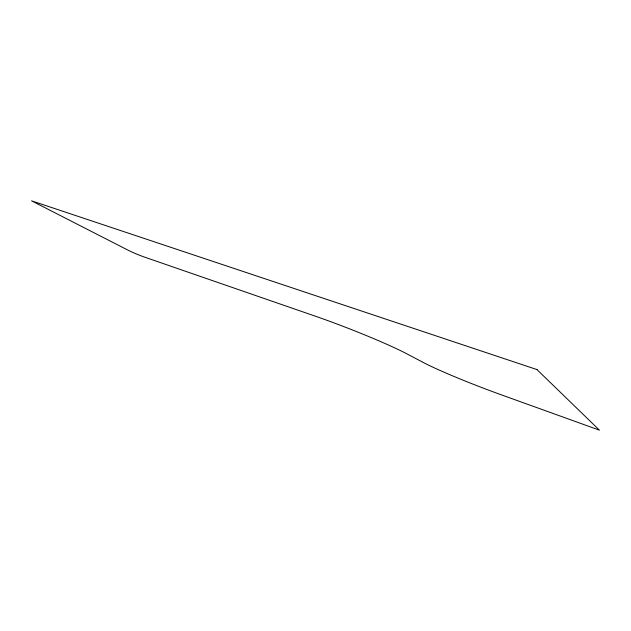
<?xml version="1.0" encoding="UTF-8"?>
<svg xmlns="http://www.w3.org/2000/svg" width="631" height="631" viewBox="0 0 631 631"><rect width="100%" height="100%" fill="white"/><g stroke="black" fill="none" stroke-linecap="round" stroke-linejoin="round"><path stroke-width="0.95" d="M536.965 369.585L31.55 200.824L128.543 250.428A11.926 0.773 22.3 0 0 144.475 257.085L315.815 316.352A73.275 5.135 21.4 0 1 408.02 354.441L425.838 363.819A80.042 5.829 20.8 0 0 502.189 395.14L599.45 430.176L536.965 369.585"/></g></svg>
